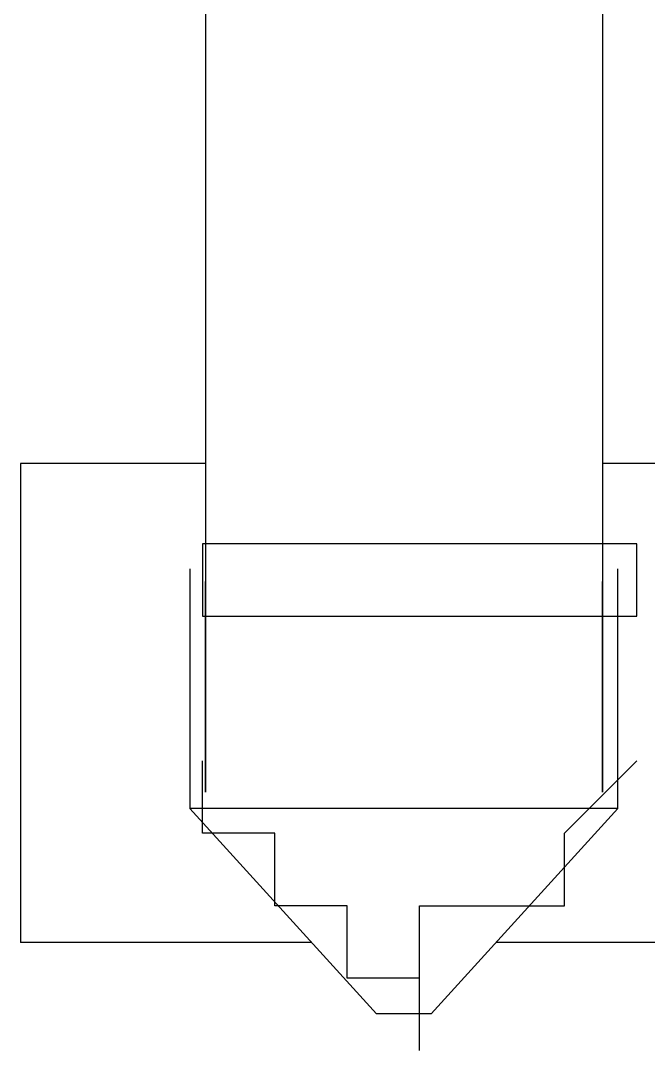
# Model space of a CAD drawing. Extents: x -84241 to 2571207, y -257021 to 1687411.
# Drawn here: x 37091.7 to 37183.4, y -13671 to -13520.5 of the extents above; entities that cross this region are included whole.
import ezdxf

# ---------------------------------------------------------------- set-up
doc = ezdxf.new("R2010")
doc.units = 0
doc.header["$LTSCALE"] = 1000
doc.layers.get('0').update_dxf_attribs({"linetype": 'CONTINUOUS'})
doc.layers.add('W-WSUP-EQPM', color=40, linetype='CONTINUOUS')

# ---------------------------------------------------------------- blocks, each defined once
blk = doc.blocks.new('*U359')
at = {"color": 8, "linetype": 'Continuous'}
for p, q in [((1468717.34, 3476962.13), (1468717.34, 3475194.49)), ((1468775.34, 3476955.33), (1468775.34, 3475194.49)), ((1468717.34, 3475242.54), (1468690.34, 3475242.54)), ((1468690.34, 3475242.54), (1468690.34, 3475172.54)), ((1468797.34, 3475242.54), (1468775.34, 3475242.54)), ((1468716.91, 3475230.79), (1468716.91, 3475230.79)), ((1468716.91, 3475230.79), (1468716.91, 3475230.79)), ((1468716.91, 3475230.79), (1468716.91, 3475230.79)), ((1468716.91, 3475230.79), (1468716.91, 3475230.79)), ((1468716.91, 3475230.79), (1468716.91, 3475230.79)), ((1468716.91, 3475230.79), (1468716.91, 3475230.79)), ((1468716.91, 3475230.79), (1468716.91, 3475220.22)), ((1468727.48, 3475230.79), (1468716.91, 3475230.79)), ((1468716.91, 3475230.79), (1468716.91, 3475230.79)), ((1468716.91, 3475230.79), (1468716.91, 3475230.79)), ((1468716.91, 3475230.79), (1468716.91, 3475230.79)), ((1468716.91, 3475230.79), (1468716.91, 3475230.79)), ((1468716.91, 3475230.79), (1468716.91, 3475230.79)), ((1468716.91, 3475230.79), (1468716.91, 3475230.79)), ((1468716.91, 3475230.79), (1468716.91, 3475230.79)), ((1468716.91, 3475230.79), (1468716.91, 3475230.79)), ((1468716.91, 3475230.79), (1468716.91, 3475230.79)), ((1468716.91, 3475230.79), (1468716.91, 3475230.79)), ((1468716.91, 3475230.79), (1468716.91, 3475230.79)), ((1468716.91, 3475230.79), (1468716.91, 3475230.79)), ((1468716.91, 3475230.79), (1468716.91, 3475230.79)), ((1468716.91, 3475230.79), (1468716.91, 3475230.79)), ((1468738.06, 3475230.79), (1468727.48, 3475230.79)), ((1468727.48, 3475230.79), (1468727.48, 3475230.79)), ((1468727.48, 3475230.79), (1468727.48, 3475230.79)), ((1468727.48, 3475230.79), (1468727.48, 3475230.79)), ((1468727.48, 3475230.79), (1468727.48, 3475230.79)), ((1468727.48, 3475230.79), (1468727.48, 3475230.79)), ((1468727.48, 3475230.79), (1468727.48, 3475230.79)), ((1468727.48, 3475230.79), (1468727.48, 3475230.79)), ((1468748.63, 3475230.79), (1468738.06, 3475230.79)), ((1468738.06, 3475230.79), (1468738.06, 3475230.79)), ((1468738.06, 3475230.79), (1468738.06, 3475230.79)), ((1468738.06, 3475230.79), (1468738.06, 3475230.79)), ((1468738.06, 3475230.79), (1468738.06, 3475230.79)), ((1468738.06, 3475230.79), (1468738.06, 3475230.79)), ((1468738.06, 3475230.79), (1468738.06, 3475230.79)), ((1468738.06, 3475230.79), (1468738.06, 3475230.79)), ((1468759.21, 3475230.79), (1468748.63, 3475230.79)), ((1468748.63, 3475230.79), (1468748.63, 3475230.79)), ((1468748.63, 3475230.79), (1468748.63, 3475230.79)), ((1468748.63, 3475230.79), (1468748.63, 3475230.79)), ((1468748.63, 3475230.79), (1468748.63, 3475230.79)), ((1468748.63, 3475230.79), (1468748.63, 3475230.79)), ((1468769.79, 3475230.79), (1468759.21, 3475230.79)), ((1468759.21, 3475230.79), (1468759.21, 3475230.79)), ((1468759.21, 3475230.79), (1468759.21, 3475230.79)), ((1468759.21, 3475230.79), (1468759.21, 3475230.79)), ((1468759.21, 3475230.79), (1468759.21, 3475230.79)), ((1468759.21, 3475230.79), (1468759.21, 3475230.79)), ((1468759.21, 3475230.79), (1468759.21, 3475230.79)), ((1468759.21, 3475230.79), (1468759.21, 3475230.79)), ((1468780.36, 3475230.79), (1468769.79, 3475230.79)), ((1468769.79, 3475230.79), (1468769.79, 3475230.79)), ((1468769.79, 3475230.79), (1468769.79, 3475230.79)), ((1468769.79, 3475230.79), (1468769.79, 3475230.79)), ((1468769.79, 3475230.79), (1468769.79, 3475230.79)), ((1468769.79, 3475230.79), (1468769.79, 3475230.79)), ((1468769.79, 3475230.79), (1468769.79, 3475230.79)), ((1468769.79, 3475230.79), (1468769.79, 3475230.79)), ((1468769.79, 3475230.79), (1468769.79, 3475230.79)), ((1468769.79, 3475230.79), (1468769.79, 3475230.79)), ((1468769.79, 3475230.79), (1468769.79, 3475230.79)), ((1468780.36, 3475220.22), (1468780.36, 3475230.79)), ((1468780.36, 3475230.79), (1468780.36, 3475230.79)), ((1468780.36, 3475230.79), (1468780.36, 3475230.79)), ((1468780.36, 3475230.79), (1468780.36, 3475230.79)), ((1468780.36, 3475230.79), (1468780.36, 3475230.79)), ((1468780.36, 3475230.79), (1468780.36, 3475230.79)), ((1468780.36, 3475230.79), (1468780.36, 3475230.79)), ((1468780.36, 3475230.79), (1468780.36, 3475230.79)), ((1468780.36, 3475230.79), (1468780.36, 3475230.79)), ((1468780.36, 3475230.79), (1468780.36, 3475230.79)), ((1468780.36, 3475230.79), (1468780.36, 3475230.79)), ((1468780.36, 3475230.79), (1468780.36, 3475230.79)), ((1468780.36, 3475230.79), (1468780.36, 3475230.79)), ((1468780.36, 3475230.79), (1468780.36, 3475230.79)), ((1468780.36, 3475230.79), (1468780.36, 3475230.79)), ((1468715.09, 3475227.13), (1468715.09, 3475192.13)), ((1468777.59, 3475192.13), (1468777.59, 3475227.13)), ((1468717.34, 3475194.49), (1468717.34, 3475225.26)), ((1468775.34, 3475194.49), (1468775.34, 3475225.26)), ((1468716.91, 3475220.22), (1468716.91, 3475220.22)), ((1468716.91, 3475220.22), (1468716.91, 3475220.22)), ((1468716.91, 3475220.22), (1468716.91, 3475220.22)), ((1468716.91, 3475220.22), (1468716.91, 3475220.22)), ((1468716.91, 3475220.22), (1468716.91, 3475220.22)), ((1468716.91, 3475220.22), (1468716.91, 3475220.22)), ((1468716.91, 3475220.22), (1468716.91, 3475220.22)), ((1468716.91, 3475220.22), (1468727.48, 3475220.22)), ((1468727.48, 3475220.22), (1468727.48, 3475220.22)), ((1468727.48, 3475220.22), (1468727.48, 3475220.22)), ((1468727.48, 3475220.22), (1468727.48, 3475220.22)), ((1468727.48, 3475220.22), (1468727.48, 3475220.22)), ((1468727.48, 3475220.22), (1468727.48, 3475220.22)), ((1468727.48, 3475220.22), (1468727.48, 3475220.22)), ((1468727.48, 3475220.22), (1468727.48, 3475220.22)), ((1468727.48, 3475220.22), (1468738.06, 3475220.22)), ((1468738.06, 3475220.22), (1468738.06, 3475220.22)), ((1468738.06, 3475220.22), (1468738.06, 3475220.22)), ((1468738.06, 3475220.22), (1468738.06, 3475220.22)), ((1468738.06, 3475220.22), (1468738.06, 3475220.22)), ((1468738.06, 3475220.22), (1468738.06, 3475220.22)), ((1468738.06, 3475220.22), (1468738.06, 3475220.22)), ((1468738.06, 3475220.22), (1468738.06, 3475220.22)), ((1468738.06, 3475220.22), (1468748.63, 3475220.22)), ((1468748.63, 3475220.22), (1468748.63, 3475220.22)), ((1468748.63, 3475220.22), (1468748.63, 3475220.22)), ((1468748.63, 3475220.22), (1468748.63, 3475220.22)), ((1468748.63, 3475220.22), (1468748.63, 3475220.22)), ((1468748.63, 3475220.22), (1468748.63, 3475220.22)), ((1468748.63, 3475220.22), (1468759.21, 3475220.22)), ((1468759.21, 3475220.22), (1468759.21, 3475220.22)), ((1468759.21, 3475220.22), (1468759.21, 3475220.22)), ((1468759.21, 3475220.22), (1468759.21, 3475220.22)), ((1468759.21, 3475220.22), (1468759.21, 3475220.22)), ((1468759.21, 3475220.22), (1468759.21, 3475220.22)), ((1468759.21, 3475220.22), (1468759.21, 3475220.22)), ((1468759.21, 3475220.22), (1468759.21, 3475220.22)), ((1468759.21, 3475220.22), (1468769.79, 3475220.22)), ((1468769.79, 3475220.22), (1468769.79, 3475220.22)), ((1468769.79, 3475220.22), (1468769.79, 3475220.22)), ((1468769.79, 3475220.22), (1468769.79, 3475220.22)), ((1468769.79, 3475220.22), (1468769.79, 3475220.22)), ((1468769.79, 3475220.22), (1468769.79, 3475220.22)), ((1468769.79, 3475220.22), (1468769.79, 3475220.22)), ((1468769.79, 3475220.22), (1468769.79, 3475220.22)), ((1468769.79, 3475220.22), (1468769.79, 3475220.22)), ((1468769.79, 3475220.22), (1468769.79, 3475220.22)), ((1468769.79, 3475220.22), (1468769.79, 3475220.22)), ((1468769.79, 3475220.22), (1468780.36, 3475220.22)), ((1468780.36, 3475220.22), (1468780.36, 3475220.22)), ((1468715.09, 3475192.13), (1468742.34, 3475162.13)), ((1468777.59, 3475192.13), (1468715.09, 3475192.13)), ((1468777.59, 3475192.13), (1468750.34, 3475162.13)), ((1468732.88, 3475172.54), (1468690.34, 3475172.54)), ((1468812.88, 3475172.54), (1468759.8, 3475172.54)), ((1468750.34, 3475162.13), (1468742.34, 3475162.13))]:
    blk.add_line(p, q, dxfattribs=at)
at = {"color": 8}
for p, q in [((1468716.91, 3475188.49), (1468716.91, 3475199.07)), ((1468716.91, 3475199.07), (1468716.91, 3475199.07)), ((1468716.91, 3475199.07), (1468716.91, 3475199.07)), ((1468716.91, 3475199.07), (1468716.91, 3475199.07)), ((1468769.79, 3475188.49), (1468780.36, 3475199.07)), ((1468780.36, 3475199.07), (1468780.36, 3475199.07)), ((1468780.36, 3475199.07), (1468780.36, 3475199.07)), ((1468780.36, 3475199.07), (1468780.36, 3475199.07)), ((1468727.48, 3475188.49), (1468716.91, 3475188.49)), ((1468716.91, 3475188.49), (1468716.91, 3475188.49)), ((1468716.91, 3475188.49), (1468716.91, 3475188.49)), ((1468716.91, 3475188.49), (1468716.91, 3475188.49)), ((1468716.91, 3475188.49), (1468716.91, 3475188.49)), ((1468716.91, 3475188.49), (1468716.91, 3475188.49)), ((1468716.91, 3475188.49), (1468716.91, 3475188.49)), ((1468716.91, 3475188.49), (1468716.91, 3475188.49)), ((1468716.91, 3475188.49), (1468716.91, 3475188.49)), ((1468716.91, 3475188.49), (1468716.91, 3475188.49)), ((1468716.91, 3475188.49), (1468716.91, 3475188.49)), ((1468716.91, 3475188.49), (1468716.91, 3475188.49)), ((1468716.91, 3475188.49), (1468716.91, 3475188.49)), ((1468716.91, 3475188.49), (1468716.91, 3475188.49)), ((1468716.91, 3475188.49), (1468716.91, 3475188.49)), ((1468716.91, 3475188.49), (1468716.91, 3475188.49)), ((1468716.91, 3475188.49), (1468716.91, 3475188.49)), ((1468716.91, 3475188.49), (1468716.91, 3475188.49)), ((1468716.91, 3475188.49), (1468716.91, 3475188.49)), ((1468716.91, 3475188.49), (1468716.91, 3475188.49)), ((1468716.91, 3475188.49), (1468716.91, 3475188.49)), ((1468716.91, 3475188.49), (1468716.91, 3475188.49)), ((1468716.91, 3475188.49), (1468716.91, 3475188.49)), ((1468716.91, 3475188.49), (1468716.91, 3475188.49)), ((1468716.91, 3475188.49), (1468716.91, 3475188.49)), ((1468716.91, 3475188.49), (1468716.91, 3475188.49)), ((1468716.91, 3475188.49), (1468716.91, 3475188.49)), ((1468716.91, 3475188.49), (1468716.91, 3475188.49)), ((1468716.91, 3475188.49), (1468716.91, 3475188.49)), ((1468716.91, 3475188.49), (1468716.91, 3475188.49)), ((1468716.91, 3475188.49), (1468716.91, 3475188.49)), ((1468716.91, 3475188.49), (1468716.91, 3475188.49)), ((1468716.91, 3475188.49), (1468716.91, 3475188.49)), ((1468716.91, 3475188.49), (1468716.91, 3475188.49)), ((1468716.91, 3475188.49), (1468716.91, 3475188.49)), ((1468716.91, 3475188.49), (1468716.91, 3475188.49)), ((1468716.91, 3475188.49), (1468716.91, 3475188.49)), ((1468716.91, 3475188.49), (1468716.91, 3475188.49)), ((1468716.91, 3475188.49), (1468716.91, 3475188.49)), ((1468716.91, 3475188.49), (1468716.91, 3475188.49)), ((1468716.91, 3475188.49), (1468716.91, 3475188.49)), ((1468727.48, 3475177.91), (1468727.48, 3475188.49)), ((1468727.48, 3475188.49), (1468727.48, 3475188.49)), ((1468727.48, 3475188.49), (1468727.48, 3475188.49)), ((1468727.48, 3475188.49), (1468727.48, 3475188.49)), ((1468727.48, 3475188.49), (1468727.48, 3475188.49)), ((1468727.48, 3475188.49), (1468727.48, 3475188.49)), ((1468727.48, 3475188.49), (1468727.48, 3475188.49)), ((1468727.48, 3475188.49), (1468727.48, 3475188.49)), ((1468727.48, 3475188.49), (1468727.48, 3475188.49)), ((1468727.48, 3475188.49), (1468727.48, 3475188.49)), ((1468769.79, 3475177.91), (1468769.79, 3475188.49)), ((1468769.79, 3475188.49), (1468769.79, 3475188.49)), ((1468769.79, 3475188.49), (1468769.79, 3475188.49)), ((1468769.79, 3475188.49), (1468769.79, 3475188.49)), ((1468769.79, 3475188.49), (1468769.79, 3475188.49)), ((1468769.79, 3475188.49), (1468769.79, 3475188.49)), ((1468769.79, 3475188.49), (1468769.79, 3475188.49)), ((1468769.79, 3475188.49), (1468769.79, 3475188.49)), ((1468769.79, 3475188.49), (1468769.79, 3475188.49)), ((1468769.79, 3475188.49), (1468769.79, 3475188.49)), ((1468769.79, 3475188.49), (1468769.79, 3475188.49)), ((1468769.79, 3475188.49), (1468769.79, 3475188.49)), ((1468769.79, 3475188.49), (1468769.79, 3475188.49)), ((1468769.79, 3475188.49), (1468769.79, 3475188.49)), ((1468769.79, 3475188.49), (1468769.79, 3475188.49)), ((1468769.79, 3475188.49), (1468769.79, 3475188.49)), ((1468769.79, 3475188.49), (1468769.79, 3475188.49)), ((1468769.79, 3475188.49), (1468769.79, 3475188.49)), ((1468769.79, 3475188.49), (1468769.79, 3475188.49)), ((1468769.79, 3475188.49), (1468769.79, 3475188.49)), ((1468769.79, 3475188.49), (1468769.79, 3475188.49)), ((1468769.79, 3475188.49), (1468769.79, 3475188.49)), ((1468769.79, 3475188.49), (1468769.79, 3475188.49)), ((1468769.79, 3475188.49), (1468769.79, 3475188.49)), ((1468769.79, 3475188.49), (1468769.79, 3475188.49)), ((1468769.79, 3475188.49), (1468769.79, 3475188.49)), ((1468769.79, 3475188.49), (1468769.79, 3475188.49)), ((1468769.79, 3475188.49), (1468769.79, 3475188.49)), ((1468769.79, 3475188.49), (1468769.79, 3475188.49)), ((1468769.79, 3475188.49), (1468769.79, 3475188.49)), ((1468769.79, 3475188.49), (1468769.79, 3475188.49)), ((1468769.79, 3475188.49), (1468769.79, 3475188.49)), ((1468769.79, 3475188.49), (1468769.79, 3475188.49)), ((1468769.79, 3475188.49), (1468769.79, 3475188.49)), ((1468769.79, 3475188.49), (1468769.79, 3475188.49)), ((1468769.79, 3475188.49), (1468769.79, 3475188.49)), ((1468769.79, 3475188.49), (1468769.79, 3475188.49)), ((1468769.79, 3475188.49), (1468769.79, 3475188.49)), ((1468769.79, 3475188.49), (1468769.79, 3475188.49)), ((1468769.79, 3475188.49), (1468769.79, 3475188.49)), ((1468769.79, 3475188.49), (1468769.79, 3475188.49)), ((1468769.79, 3475188.49), (1468769.79, 3475188.49)), ((1468769.79, 3475188.49), (1468769.79, 3475188.49)), ((1468769.79, 3475188.49), (1468769.79, 3475188.49)), ((1468769.79, 3475188.49), (1468769.79, 3475188.49)), ((1468769.79, 3475188.49), (1468769.79, 3475188.49)), ((1468769.79, 3475188.49), (1468769.79, 3475188.49)), ((1468769.79, 3475188.49), (1468769.79, 3475188.49)), ((1468769.79, 3475188.49), (1468769.79, 3475188.49)), ((1468769.79, 3475188.49), (1468769.79, 3475188.49)), ((1468769.79, 3475188.49), (1468769.79, 3475188.49)), ((1468738.06, 3475177.91), (1468727.48, 3475177.91)), ((1468727.48, 3475177.91), (1468727.48, 3475177.91)), ((1468727.48, 3475177.91), (1468727.48, 3475177.91)), ((1468727.48, 3475177.91), (1468727.48, 3475177.91)), ((1468727.48, 3475177.91), (1468727.48, 3475177.91)), ((1468727.48, 3475177.91), (1468727.48, 3475177.91)), ((1468727.48, 3475177.91), (1468727.48, 3475177.91)), ((1468727.48, 3475177.91), (1468727.48, 3475177.91)), ((1468727.48, 3475177.91), (1468727.48, 3475177.91)), ((1468727.48, 3475177.91), (1468727.48, 3475177.91)), ((1468727.48, 3475177.91), (1468727.48, 3475177.91)), ((1468727.48, 3475177.91), (1468727.48, 3475177.91)), ((1468727.48, 3475177.91), (1468727.48, 3475177.91)), ((1468727.48, 3475177.91), (1468727.48, 3475177.91)), ((1468727.48, 3475177.91), (1468727.48, 3475177.91)), ((1468727.48, 3475177.91), (1468727.48, 3475177.91)), ((1468727.48, 3475177.91), (1468727.48, 3475177.91)), ((1468727.48, 3475177.91), (1468727.48, 3475177.91)), ((1468727.48, 3475177.91), (1468727.48, 3475177.91)), ((1468727.48, 3475177.91), (1468727.48, 3475177.91)), ((1468727.48, 3475177.91), (1468727.48, 3475177.91)), ((1468727.48, 3475177.91), (1468727.48, 3475177.91)), ((1468727.48, 3475177.91), (1468727.48, 3475177.91)), ((1468727.48, 3475177.91), (1468727.48, 3475177.91)), ((1468727.48, 3475177.91), (1468727.48, 3475177.91)), ((1468727.48, 3475177.91), (1468727.48, 3475177.91)), ((1468727.48, 3475177.91), (1468727.48, 3475177.91)), ((1468727.48, 3475177.91), (1468727.48, 3475177.91)), ((1468727.48, 3475177.91), (1468727.48, 3475177.91)), ((1468727.48, 3475177.91), (1468727.48, 3475177.91)), ((1468727.48, 3475177.91), (1468727.48, 3475177.91)), ((1468727.48, 3475177.91), (1468727.48, 3475177.91)), ((1468727.48, 3475177.91), (1468727.48, 3475177.91)), ((1468727.48, 3475177.91), (1468727.48, 3475177.91)), ((1468727.48, 3475177.91), (1468727.48, 3475177.91)), ((1468727.48, 3475177.91), (1468727.48, 3475177.91)), ((1468727.48, 3475177.91), (1468727.48, 3475177.91)), ((1468727.48, 3475177.91), (1468727.48, 3475177.91)), ((1468727.48, 3475177.91), (1468727.48, 3475177.91)), ((1468727.48, 3475177.91), (1468727.48, 3475177.91)), ((1468727.48, 3475177.91), (1468727.48, 3475177.91)), ((1468727.48, 3475177.91), (1468727.48, 3475177.91)), ((1468727.48, 3475177.91), (1468727.48, 3475177.91)), ((1468727.48, 3475177.91), (1468727.48, 3475177.91)), ((1468727.48, 3475177.91), (1468727.48, 3475177.91)), ((1468727.48, 3475177.91), (1468727.48, 3475177.91)), ((1468738.06, 3475167.34), (1468738.06, 3475177.91)), ((1468738.06, 3475177.91), (1468738.06, 3475177.91)), ((1468738.06, 3475177.91), (1468738.06, 3475177.91)), ((1468738.06, 3475177.91), (1468738.06, 3475177.91)), ((1468738.06, 3475177.91), (1468738.06, 3475177.91)), ((1468738.06, 3475177.91), (1468738.06, 3475177.91)), ((1468738.06, 3475177.91), (1468738.06, 3475177.91)), ((1468738.06, 3475177.91), (1468738.06, 3475177.91)), ((1468738.06, 3475177.91), (1468738.06, 3475177.91)), ((1468738.06, 3475177.91), (1468738.06, 3475177.91)), ((1468738.06, 3475177.91), (1468738.06, 3475177.91)), ((1468738.06, 3475177.91), (1468738.06, 3475177.91)), ((1468738.06, 3475177.91), (1468738.06, 3475177.91)), ((1468738.06, 3475177.91), (1468738.06, 3475177.91)), ((1468738.06, 3475177.91), (1468738.06, 3475177.91)), ((1468738.06, 3475177.91), (1468738.06, 3475177.91)), ((1468738.06, 3475177.91), (1468738.06, 3475177.91)), ((1468738.06, 3475177.91), (1468738.06, 3475177.91)), ((1468738.06, 3475177.91), (1468738.06, 3475177.91)), ((1468738.06, 3475177.91), (1468738.06, 3475177.91)), ((1468738.06, 3475177.91), (1468738.06, 3475177.91)), ((1468738.06, 3475177.91), (1468738.06, 3475177.91)), ((1468738.06, 3475177.91), (1468738.06, 3475177.91)), ((1468738.06, 3475177.91), (1468738.06, 3475177.91)), ((1468738.06, 3475177.91), (1468738.06, 3475177.91)), ((1468738.06, 3475177.91), (1468738.06, 3475177.91)), ((1468738.06, 3475177.91), (1468738.06, 3475177.91)), ((1468738.06, 3475177.91), (1468738.06, 3475177.91)), ((1468738.06, 3475177.91), (1468738.06, 3475177.91)), ((1468738.06, 3475177.91), (1468738.06, 3475177.91)), ((1468738.06, 3475177.91), (1468738.06, 3475177.91)), ((1468738.06, 3475177.91), (1468738.06, 3475177.91)), ((1468738.06, 3475177.91), (1468738.06, 3475177.91)), ((1468738.06, 3475177.91), (1468738.06, 3475177.91)), ((1468738.06, 3475177.91), (1468738.06, 3475177.91)), ((1468738.06, 3475177.91), (1468738.06, 3475177.91)), ((1468738.06, 3475177.91), (1468738.06, 3475177.91)), ((1468738.06, 3475177.91), (1468738.06, 3475177.91)), ((1468738.06, 3475177.91), (1468738.06, 3475177.91)), ((1468748.63, 3475167.34), (1468748.63, 3475177.91)), ((1468748.63, 3475177.91), (1468748.63, 3475177.91)), ((1468748.63, 3475177.91), (1468748.63, 3475177.91)), ((1468748.63, 3475177.91), (1468748.63, 3475177.91)), ((1468748.63, 3475177.91), (1468748.63, 3475177.91)), ((1468748.63, 3475177.91), (1468748.63, 3475177.91)), ((1468748.63, 3475177.91), (1468748.63, 3475177.91)), ((1468748.63, 3475177.91), (1468748.63, 3475177.91)), ((1468748.63, 3475177.91), (1468748.63, 3475177.91)), ((1468748.63, 3475177.91), (1468748.63, 3475177.91)), ((1468748.63, 3475177.91), (1468759.21, 3475177.91)), ((1468759.21, 3475177.91), (1468759.21, 3475177.91)), ((1468759.21, 3475177.91), (1468759.21, 3475177.91)), ((1468759.21, 3475177.91), (1468759.21, 3475177.91)), ((1468759.21, 3475177.91), (1468759.21, 3475177.91)), ((1468759.21, 3475177.91), (1468759.21, 3475177.91)), ((1468759.21, 3475177.91), (1468759.21, 3475177.91)), ((1468759.21, 3475177.91), (1468759.21, 3475177.91)), ((1468759.21, 3475177.91), (1468759.21, 3475177.91)), ((1468759.21, 3475177.91), (1468759.21, 3475177.91)), ((1468759.21, 3475177.91), (1468759.21, 3475177.91)), ((1468759.21, 3475177.91), (1468759.21, 3475177.91)), ((1468759.21, 3475177.91), (1468759.21, 3475177.91)), ((1468759.21, 3475177.91), (1468759.21, 3475177.91)), ((1468759.21, 3475177.91), (1468759.21, 3475177.91)), ((1468759.21, 3475177.91), (1468759.21, 3475177.91)), ((1468759.21, 3475177.91), (1468759.21, 3475177.91)), ((1468759.21, 3475177.91), (1468759.21, 3475177.91)), ((1468759.21, 3475177.91), (1468759.21, 3475177.91)), ((1468759.21, 3475177.91), (1468759.21, 3475177.91)), ((1468759.21, 3475177.91), (1468759.21, 3475177.91)), ((1468759.21, 3475177.91), (1468759.21, 3475177.91)), ((1468759.21, 3475177.91), (1468759.21, 3475177.91)), ((1468759.21, 3475177.91), (1468759.21, 3475177.91)), ((1468759.21, 3475177.91), (1468759.21, 3475177.91)), ((1468759.21, 3475177.91), (1468759.21, 3475177.91)), ((1468759.21, 3475177.91), (1468759.21, 3475177.91)), ((1468759.21, 3475177.91), (1468759.21, 3475177.91)), ((1468759.21, 3475177.91), (1468759.21, 3475177.91)), ((1468759.21, 3475177.91), (1468759.21, 3475177.91)), ((1468759.21, 3475177.91), (1468759.21, 3475177.91)), ((1468759.21, 3475177.91), (1468759.21, 3475177.91)), ((1468759.21, 3475177.91), (1468759.21, 3475177.91)), ((1468759.21, 3475177.91), (1468759.21, 3475177.91)), ((1468759.21, 3475177.91), (1468759.21, 3475177.91)), ((1468759.21, 3475177.91), (1468759.21, 3475177.91)), ((1468759.21, 3475177.91), (1468759.21, 3475177.91)), ((1468759.21, 3475177.91), (1468759.21, 3475177.91)), ((1468759.21, 3475177.91), (1468759.21, 3475177.91)), ((1468759.21, 3475177.91), (1468759.21, 3475177.91)), ((1468759.21, 3475177.91), (1468759.21, 3475177.91)), ((1468759.21, 3475177.91), (1468759.21, 3475177.91)), ((1468759.21, 3475177.91), (1468759.21, 3475177.91)), ((1468759.21, 3475177.91), (1468759.21, 3475177.91)), ((1468759.21, 3475177.91), (1468759.21, 3475177.91)), ((1468759.21, 3475177.91), (1468759.21, 3475177.91)), ((1468759.21, 3475177.91), (1468759.21, 3475177.91)), ((1468759.21, 3475177.91), (1468759.21, 3475177.91)), ((1468759.21, 3475177.91), (1468759.21, 3475177.91)), ((1468759.21, 3475177.91), (1468759.21, 3475177.91)), ((1468759.21, 3475177.91), (1468759.21, 3475177.91)), ((1468759.21, 3475177.91), (1468769.79, 3475177.91)), ((1468769.79, 3475177.91), (1468769.79, 3475177.91)), ((1468769.79, 3475177.91), (1468769.79, 3475177.91)), ((1468769.79, 3475177.91), (1468769.79, 3475177.91)), ((1468769.79, 3475177.91), (1468769.79, 3475177.91)), ((1468769.79, 3475177.91), (1468769.79, 3475177.91)), ((1468769.79, 3475177.91), (1468769.79, 3475177.91)), ((1468769.79, 3475177.91), (1468769.79, 3475177.91)), ((1468769.79, 3475177.91), (1468769.79, 3475177.91)), ((1468769.79, 3475177.91), (1468769.79, 3475177.91)), ((1468769.79, 3475177.91), (1468769.79, 3475177.91)), ((1468769.79, 3475177.91), (1468769.79, 3475177.91)), ((1468769.79, 3475177.91), (1468769.79, 3475177.91)), ((1468769.79, 3475177.91), (1468769.79, 3475177.91)), ((1468769.79, 3475177.91), (1468769.79, 3475177.91)), ((1468769.79, 3475177.91), (1468769.79, 3475177.91)), ((1468769.79, 3475177.91), (1468769.79, 3475177.91)), ((1468769.79, 3475177.91), (1468769.79, 3475177.91)), ((1468769.79, 3475177.91), (1468769.79, 3475177.91)), ((1468769.79, 3475177.91), (1468769.79, 3475177.91)), ((1468769.79, 3475177.91), (1468769.79, 3475177.91)), ((1468769.79, 3475177.91), (1468769.79, 3475177.91)), ((1468769.79, 3475177.91), (1468769.79, 3475177.91)), ((1468769.79, 3475177.91), (1468769.79, 3475177.91)), ((1468748.63, 3475167.34), (1468738.06, 3475167.34)), ((1468738.06, 3475167.34), (1468738.06, 3475167.34)), ((1468738.06, 3475167.34), (1468738.06, 3475167.34)), ((1468738.06, 3475167.34), (1468738.06, 3475167.34)), ((1468738.06, 3475167.34), (1468738.06, 3475167.34)), ((1468738.06, 3475167.34), (1468738.06, 3475167.34)), ((1468738.06, 3475167.34), (1468738.06, 3475167.34)), ((1468738.06, 3475167.34), (1468738.06, 3475167.34)), ((1468738.06, 3475167.34), (1468738.06, 3475167.34)), ((1468738.06, 3475167.34), (1468738.06, 3475167.34)), ((1468738.06, 3475167.34), (1468738.06, 3475167.34)), ((1468738.06, 3475167.34), (1468738.06, 3475167.34)), ((1468738.06, 3475167.34), (1468738.06, 3475167.34)), ((1468738.06, 3475167.34), (1468738.06, 3475167.34)), ((1468738.06, 3475167.34), (1468738.06, 3475167.34)), ((1468738.06, 3475167.34), (1468738.06, 3475167.34)), ((1468738.06, 3475167.34), (1468738.06, 3475167.34)), ((1468738.06, 3475167.34), (1468738.06, 3475167.34)), ((1468738.06, 3475167.34), (1468738.06, 3475167.34)), ((1468738.06, 3475167.34), (1468738.06, 3475167.34)), ((1468738.06, 3475167.34), (1468738.06, 3475167.34)), ((1468748.63, 3475156.76), (1468748.63, 3475167.34)), ((1468748.63, 3475167.34), (1468748.63, 3475167.34)), ((1468748.63, 3475167.34), (1468748.63, 3475167.34)), ((1468748.63, 3475167.34), (1468748.63, 3475167.34)), ((1468748.63, 3475167.34), (1468748.63, 3475167.34)), ((1468748.63, 3475167.34), (1468748.63, 3475167.34)), ((1468748.63, 3475167.34), (1468748.63, 3475167.34)), ((1468748.63, 3475167.34), (1468748.63, 3475167.34)), ((1468748.63, 3475167.34), (1468748.63, 3475167.34)), ((1468748.63, 3475167.34), (1468748.63, 3475167.34)), ((1468748.63, 3475167.34), (1468748.63, 3475167.34)), ((1468748.63, 3475167.34), (1468748.63, 3475167.34)), ((1468748.63, 3475167.34), (1468748.63, 3475167.34)), ((1468748.63, 3475167.34), (1468748.63, 3475167.34)), ((1468748.63, 3475167.34), (1468748.63, 3475167.34)), ((1468748.63, 3475167.34), (1468748.63, 3475167.34)), ((1468748.63, 3475167.34), (1468748.63, 3475167.34)), ((1468748.63, 3475167.34), (1468748.63, 3475167.34)), ((1468748.63, 3475167.34), (1468748.63, 3475167.34)), ((1468748.63, 3475167.34), (1468748.63, 3475167.34)), ((1468748.63, 3475167.34), (1468748.63, 3475167.34)), ((1468748.63, 3475167.34), (1468748.63, 3475167.34)), ((1468748.63, 3475167.34), (1468748.63, 3475167.34)), ((1468748.63, 3475167.34), (1468748.63, 3475167.34)), ((1468748.63, 3475167.34), (1468748.63, 3475167.34)), ((1468748.63, 3475167.34), (1468748.63, 3475167.34)), ((1468748.63, 3475167.34), (1468748.63, 3475167.34)), ((1468748.63, 3475167.34), (1468748.63, 3475167.34)), ((1468748.63, 3475167.34), (1468748.63, 3475167.34)), ((1468748.63, 3475167.34), (1468748.63, 3475167.34)), ((1468748.63, 3475167.34), (1468748.63, 3475167.34)), ((1468748.63, 3475167.34), (1468748.63, 3475167.34)), ((1468748.63, 3475167.34), (1468748.63, 3475167.34)), ((1468748.63, 3475167.34), (1468748.63, 3475167.34)), ((1468748.63, 3475167.34), (1468748.63, 3475167.34)), ((1468748.63, 3475167.34), (1468748.63, 3475167.34)), ((1468748.63, 3475167.34), (1468748.63, 3475167.34)), ((1468748.63, 3475167.34), (1468748.63, 3475167.34)), ((1468748.63, 3475167.34), (1468748.63, 3475167.34)), ((1468748.63, 3475167.34), (1468748.63, 3475167.34)), ((1468748.63, 3475167.34), (1468748.63, 3475167.34)), ((1468748.63, 3475167.34), (1468748.63, 3475167.34)), ((1468748.63, 3475167.34), (1468748.63, 3475167.34)), ((1468748.63, 3475167.34), (1468748.63, 3475167.34)), ((1468748.63, 3475167.34), (1468748.63, 3475167.34)), ((1468748.63, 3475167.34), (1468748.63, 3475167.34)), ((1468748.63, 3475167.34), (1468748.63, 3475167.34)), ((1468748.63, 3475167.34), (1468748.63, 3475167.34)), ((1468748.63, 3475167.34), (1468748.63, 3475167.34)), ((1468748.63, 3475167.34), (1468748.63, 3475167.34)), ((1468748.63, 3475167.34), (1468748.63, 3475167.34)), ((1468748.63, 3475156.76), (1468748.63, 3475167.34)), ((1468748.63, 3475167.34), (1468748.63, 3475167.34)), ((1468748.63, 3475167.34), (1468748.63, 3475167.34)), ((1468748.63, 3475167.34), (1468748.63, 3475167.34)), ((1468748.63, 3475167.34), (1468748.63, 3475167.34)), ((1468748.63, 3475167.34), (1468748.63, 3475167.34)), ((1468748.63, 3475167.34), (1468748.63, 3475167.34)), ((1468748.63, 3475167.34), (1468748.63, 3475167.34)), ((1468748.63, 3475167.34), (1468748.63, 3475167.34)), ((1468748.63, 3475167.34), (1468748.63, 3475167.34)), ((1468748.63, 3475167.34), (1468748.63, 3475167.34)), ((1468748.63, 3475167.34), (1468748.63, 3475167.34)), ((1468748.63, 3475167.34), (1468748.63, 3475167.34)), ((1468748.63, 3475167.34), (1468748.63, 3475167.34)), ((1468748.63, 3475167.34), (1468748.63, 3475167.34)), ((1468748.63, 3475167.34), (1468748.63, 3475167.34)), ((1468748.63, 3475167.34), (1468748.63, 3475167.34)), ((1468748.63, 3475167.34), (1468748.63, 3475167.34)), ((1468748.63, 3475167.34), (1468748.63, 3475167.34)), ((1468748.63, 3475167.34), (1468748.63, 3475167.34)), ((1468748.63, 3475167.34), (1468748.63, 3475167.34)), ((1468748.63, 3475167.34), (1468748.63, 3475167.34)), ((1468748.63, 3475167.34), (1468748.63, 3475167.34)), ((1468748.63, 3475167.34), (1468748.63, 3475167.34)), ((1468748.63, 3475167.34), (1468748.63, 3475167.34)), ((1468748.63, 3475167.34), (1468748.63, 3475167.34)), ((1468748.63, 3475167.34), (1468748.63, 3475167.34)), ((1468748.63, 3475167.34), (1468748.63, 3475167.34)), ((1468748.63, 3475167.34), (1468748.63, 3475167.34)), ((1468748.63, 3475167.34), (1468748.63, 3475167.34))]:
    blk.add_line(p, q, dxfattribs=at)
blk = doc.blocks.new('*U360')
blk.add_blockref('*U359', (-1469346.34, -3477072.33))

msp = doc.modelspace()

# ---------------------------------------------------------------- block references
at = {"layer": 'W-WSUP-EQPM'}
msp.add_blockref('*U360', (37747.7006, -11755.4364), dxfattribs=at)

doc.saveas('drawing.dxf')
